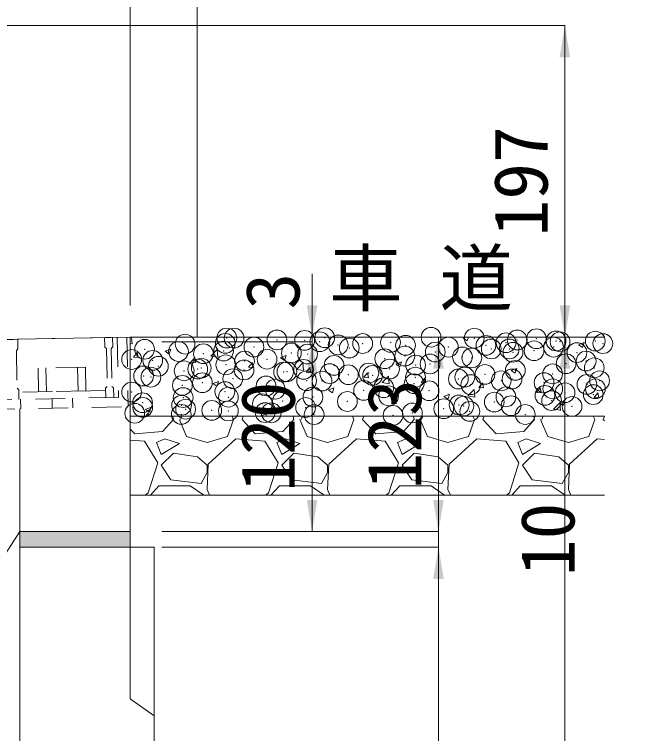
# Model space of a CAD drawing. Units: millimetres at full size. Extents: x 0 to 26200, y 7460 to 13400.
# Drawn here: x 19203 to 19593.6, y 11290.4 to 11745.4 of the extents above; entities that cross this region are included whole.
import ezdxf
from ezdxf.enums import TextEntityAlignment as Align

# ---------------------------------------------------------------- set-up
doc = ezdxf.new("R2010")
doc.units = ezdxf.units.MM
doc.header["$LTSCALE"] = 25
doc.header["$PDMODE"] = 32
doc.header["$PDSIZE"] = 12.5
doc.linetypes.add('USER1', pattern=[1.35, 0.75, -0.6])
doc.layers.add('ハッチング_モルタル', color=30, linetype='Continuous')
doc.layers.add('文字', color=7, linetype='Continuous')
for name, color, linetype, lineweight in [('側溝・本体', 7, 'Continuous', 9), ('基礎', 3, 'Continuous', 20), ('寸法線', 7, 'Continuous', 9), ('引出線', 4, 'Continuous', 9), ('本体', 2, 'Continuous', 20), ('舗装・基礎', 7, 'Continuous', 5), ('ｸﾞﾚｰﾁﾝｸﾞ', 7, 'USER1', 5)]:
    doc.layers.add(name, color=color, linetype=linetype, lineweight=lineweight)
doc.styles.add('ＭＳ ゴシック', font='')
doc.styles.get('ＭＳ ゴシック').set_extended_font_data('MS Gothic')

# ---------------------------------------------------------------- blocks, each defined once
blk = doc.blocks.new('filled_arrow')
at = {"color": 0, "linetype": 'Continuous', "lineweight": -2}
blk.add_solid([(7.5, 1.25), (0, 0), (7.5, -1.25)], dxfattribs=at)

msp = doc.modelspace()

# ---------------------------------------------------------------- hatches: boundary and pattern name
at = {"layer": 'ハッチング_モルタル'}
msp.add_hatch(color=256, dxfattribs=at).paths.add_polyline_path([(19206.34, 11418.28), (19206.34, 11408.28), (19276.34, 11408.28), (19276.34, 11418.28)])

# ---------------------------------------------------------------- linework, layer by layer
at = {"layer": '側溝・本体'}
msp.add_line((19206.34, 11495.88), (19206.34, 11418.28), dxfattribs=at)
at = {"layer": '基礎'}
for p, q in [((19276.34, 11541.28), (19576.34, 11541.28)), ((19276.34, 11491.28), (19576.34, 11491.28)), ((19276.34, 11441.28), (19576.34, 11441.28))]:
    msp.add_line(p, q, dxfattribs=at)
at = {"layer": '寸法線'}
for p, q in [((19276.34, 11561.28), (19276.34, 11997.39)), ((19276.34, 11561.28), (19276.34, 11837.39)), ((19126.34, 11738.28), (19551.34, 11738.28)), ((19551.34, 11738.28), (19551.34, 11541.28)), ((19391.34, 11581.28), (19391.34, 11498.28)), ((19296.34, 11541.28), (19551.34, 11541.28)), ((19296.34, 11541.28), (19391.34, 11541.28)), ((19296.34, 11541.28), (19551.34, 11541.28)), ((19296.34, 11541.28), (19471.34, 11541.28)), ((19296.34, 11538.28), (19391.34, 11538.28)), ((19296.34, 11538.28), (19391.34, 11538.28)), ((19391.34, 11418.28), (19391.34, 11538.28)), ((19471.34, 11541.28), (19471.34, 11418.28)), ((19551.34, 9958.28), (19551.34, 11541.28)), ((19471.34, 11458.28), (19471.34, 11368.28)), ((19296.34, 11418.28), (19391.34, 11418.28)), ((19296.34, 11418.28), (19471.34, 11418.28)), ((19296.34, 11418.28), (19471.34, 11418.28)), ((19296.34, 11408.28), (19471.34, 11408.28)), ((19311.34, 11408.28), (19471.34, 11408.28)), ((19471.34, 11408.28), (19471.34, 9958.28))]:
    msp.add_line(p, q, dxfattribs=at)
at = {"layer": '引出線'}
msp.add_lwpolyline([(19318.72, 11541.28), (19318.72, 11776.84), (19593.56, 11776.84)], dxfattribs=at)
at = {"layer": '本体'}
for p, q in [((19276.34, 11541.28), (19113.12, 11538.4)), ((19276.34, 11418.28), (19276.34, 11541.28)), ((19193.34, 11398.28), (19206.34, 11418.28)), ((19206.34, 10702.32), (19206.34, 11418.28)), ((19276.34, 11418.28), (19206.34, 11418.28)), ((19276.34, 11418.28), (19206.34, 11418.28)), ((19206.34, 11418.28), (19276.34, 11418.28)), ((19276.34, 11312.45), (19276.34, 11418.28)), ((19206.34, 11408.28), (19291.34, 11408.28)), ((19276.34, 11408.28), (19206.34, 11408.28)), ((19276.34, 11408.28), (19206.34, 11408.28)), ((19291.34, 9958.28), (19291.34, 11408.28)), ((19276.34, 11312.45), (19291.34, 11301.78))]:
    msp.add_line(p, q, dxfattribs=at)
at = {"layer": '舗装・基礎'}
for p, q in [((19276.34, 11541.06), (19276.55, 11541.28)), ((19277.58, 11536.96), (19277.08, 11541.28)), ((19487.03, 11540.52), (19489.55, 11538.81)), ((19487.05, 11540.57), (19488.91, 11541.28)), ((19489.56, 11538.81), (19490.38, 11541.28)), ((19560.06, 11536.5), (19563.61, 11537.87)), ((19562.56, 11534.74), (19563.59, 11537.81)), ((19562.73, 11541.27), (19562.74, 11541.28)), ((19562.73, 11541.27), (19565.77, 11541.01)), ((19565.7, 11540.99), (19565.65, 11541.28)), ((19276.34, 11537.17), (19277.59, 11536.98)), ((19298.36, 11532.32), (19301.91, 11533.69)), ((19300.86, 11530.56), (19301.89, 11533.63)), ((19327.29, 11529.25), (19331.25, 11533.38)), ((19331.8, 11528.55), (19331.24, 11533.38)), ((19560.03, 11536.45), (19562.56, 11534.74)), ((19278.28, 11528.56), (19281.32, 11528.3)), ((19278.29, 11528.57), (19280.73, 11531.48)), ((19281.26, 11528.29), (19280.67, 11531.47)), ((19298.33, 11532.27), (19300.86, 11530.56)), ((19327.28, 11529.27), (19331.8, 11528.57)), ((19371.36, 11528.25), (19374.92, 11529.62)), ((19373.87, 11526.5), (19374.9, 11529.57)), ((19314.72, 11525.38), (19317.17, 11528.3)), ((19314.72, 11525.38), (19317.76, 11525.11)), ((19317.69, 11525.1), (19317.11, 11528.28)), ((19351.16, 11522.19), (19353.61, 11525.11)), ((19354.13, 11521.91), (19353.54, 11525.09)), ((19371.34, 11528.2), (19373.87, 11526.5)), ((19381.51, 11520.85), (19385.46, 11524.97)), ((19386.01, 11520.14), (19385.45, 11524.97)), ((19444.34, 11524.13), (19446.87, 11522.43)), ((19444.37, 11524.19), (19447.93, 11525.55)), ((19446.87, 11522.43), (19447.9, 11525.5)), ((19351.16, 11522.19), (19354.2, 11521.92)), ((19381.5, 11520.86), (19386.02, 11520.16)), ((19387.6, 11519), (19390.04, 11521.92)), ((19390.57, 11518.72), (19389.98, 11521.91)), ((19517.35, 11520.06), (19519.88, 11518.36)), ((19517.37, 11520.12), (19520.93, 11521.48)), ((19519.88, 11518.36), (19520.91, 11521.43)), ((19387.6, 11519), (19390.63, 11518.73)), ((19424.03, 11515.81), (19426.48, 11518.73)), ((19424.03, 11515.81), (19427.07, 11515.55)), ((19427, 11515.53), (19426.42, 11518.72)), ((19435.72, 11512.44), (19439.68, 11516.56)), ((19440.23, 11511.73), (19439.67, 11516.56)), ((19460.47, 11512.63), (19462.92, 11515.55)), ((19463.44, 11512.35), (19462.85, 11515.53)), ((19328.65, 11511.82), (19331.18, 11510.11)), ((19328.68, 11511.87), (19332.24, 11513.23)), ((19331.18, 11510.11), (19332.21, 11513.18)), ((19435.72, 11512.45), (19440.23, 11511.75)), ((19460.47, 11512.62), (19463.51, 11512.36)), ((19496.91, 11509.44), (19499.36, 11512.36)), ((19499.88, 11509.16), (19499.29, 11512.34)), ((19401.66, 11507.75), (19404.19, 11506.04)), ((19401.69, 11507.8), (19405.24, 11509.17)), ((19404.19, 11506.04), (19405.22, 11509.11)), ((19489.94, 11504.03), (19493.9, 11508.15)), ((19494.45, 11503.33), (19493.88, 11508.15)), ((19496.91, 11509.44), (19499.94, 11509.17)), ((19533.34, 11506.25), (19535.79, 11509.17)), ((19533.34, 11506.25), (19536.38, 11505.98)), ((19536.31, 11505.97), (19535.73, 11509.15)), ((19569.78, 11503.06), (19572.23, 11505.98)), ((19572.75, 11502.78), (19572.16, 11505.97)), ((19474.67, 11503.68), (19477.19, 11501.97)), ((19474.69, 11503.73), (19478.25, 11505.1)), ((19477.2, 11501.97), (19478.23, 11505.04)), ((19489.93, 11504.05), (19494.45, 11503.35)), ((19569.78, 11503.06), (19572.82, 11502.79)), ((19286, 11495.48), (19289.55, 11496.85)), ((19288.5, 11493.73), (19289.53, 11496.8)), ((19544.16, 11495.62), (19548.11, 11499.74)), ((19547.67, 11499.61), (19550.2, 11497.91)), ((19547.7, 11499.66), (19551.25, 11501.03)), ((19548.66, 11494.92), (19548.1, 11499.74)), ((19550.2, 11497.91), (19551.23, 11500.98)), ((19285.97, 11495.43), (19288.5, 11493.73)), ((19286.11, 11491.28), (19287.78, 11493.27)), ((19288.08, 11491.28), (19287.72, 11493.26)), ((19359, 11491.42), (19362.56, 11492.78)), ((19362.05, 11491.28), (19362.54, 11492.73)), ((19544.15, 11495.64), (19548.66, 11494.94)), ((19303.58, 11489.13), (19296.72, 11481.51)), ((19303.58, 11489.13), (19303.15, 11491.28)), ((19307.39, 11489.13), (19311.96, 11478.46)), ((19308.15, 11489.13), (19309.07, 11491.28)), ((19337.87, 11478.46), (19341.68, 11489.13)), ((19340.69, 11491.28), (19341.68, 11489.13)), ((19347.01, 11489.13), (19347.82, 11491.28)), ((19355.4, 11479.99), (19347.01, 11489.13)), ((19358.98, 11491.36), (19359.1, 11491.28)), ((19379.78, 11489.13), (19372.92, 11481.51)), ((19379.78, 11489.13), (19379.35, 11491.28)), ((19383.59, 11489.13), (19388.16, 11478.46)), ((19384.35, 11489.13), (19385.27, 11491.28)), ((19414.07, 11478.46), (19417.88, 11489.13)), ((19416.89, 11491.28), (19417.88, 11489.13)), ((19423.21, 11489.13), (19424.02, 11491.28)), ((19431.6, 11479.99), (19423.21, 11489.13)), ((19455.98, 11489.13), (19449.12, 11481.51)), ((19455.98, 11489.13), (19455.55, 11491.28)), ((19459.79, 11489.13), (19464.36, 11478.46)), ((19460.55, 11489.13), (19461.47, 11491.28)), ((19490.27, 11478.46), (19494.08, 11489.13)), ((19493.09, 11491.28), (19494.08, 11489.13)), ((19499.41, 11489.13), (19500.22, 11491.28)), ((19507.8, 11479.99), (19499.41, 11489.13)), ((19532.18, 11489.13), (19525.32, 11481.51)), ((19532.18, 11489.13), (19531.75, 11491.28)), ((19535.99, 11489.13), (19540.56, 11478.46)), ((19536.75, 11489.13), (19537.67, 11491.28)), ((19566.47, 11478.46), (19570.28, 11489.13)), ((19569.29, 11491.28), (19570.28, 11489.13)), ((19575.61, 11489.13), (19576.34, 11491.07)), ((19576.34, 11488.34), (19575.61, 11489.13)), ((19279.2, 11479.99), (19276.34, 11483.1)), ((19296.72, 11481.51), (19279.2, 11479.99)), ((19311.96, 11478.46), (19324.92, 11474.65)), ((19324.92, 11474.65), (19337.87, 11478.46)), ((19372.92, 11481.51), (19355.4, 11479.99)), ((19388.16, 11478.46), (19401.12, 11474.65)), ((19401.12, 11474.65), (19414.07, 11478.46)), ((19449.12, 11481.51), (19431.6, 11479.99)), ((19464.36, 11478.46), (19477.32, 11474.65)), ((19477.32, 11474.65), (19490.27, 11478.46)), ((19525.32, 11481.51), (19507.8, 11479.99)), ((19540.56, 11478.46), (19553.52, 11474.65)), ((19553.52, 11474.65), (19566.47, 11478.46)), ((19285.29, 11475.41), (19276.34, 11476.16)), ((19293.67, 11461.7), (19285.29, 11475.41)), ((19298.25, 11476.94), (19292.91, 11474.65)), ((19292.91, 11474.65), (19295.96, 11467.03)), ((19295.96, 11467.03), (19307.39, 11473.89)), ((19307.39, 11473.89), (19298.25, 11476.94)), ((19343.2, 11476.94), (19325.68, 11460.94)), ((19361.49, 11475.41), (19343.2, 11476.94)), ((19369.87, 11461.7), (19361.49, 11475.41)), ((19374.45, 11476.94), (19369.11, 11474.65)), ((19369.11, 11474.65), (19372.16, 11467.03)), ((19372.16, 11467.03), (19383.59, 11473.89)), ((19383.59, 11473.89), (19374.45, 11476.94)), ((19419.4, 11476.94), (19401.88, 11460.94)), ((19437.69, 11475.41), (19419.4, 11476.94)), ((19446.07, 11461.7), (19437.69, 11475.41)), ((19450.65, 11476.94), (19445.31, 11474.65)), ((19445.31, 11474.65), (19448.36, 11467.03)), ((19448.36, 11467.03), (19459.79, 11473.89)), ((19459.79, 11473.89), (19450.65, 11476.94)), ((19495.6, 11476.94), (19478.08, 11460.94)), ((19513.89, 11475.41), (19495.6, 11476.94)), ((19522.27, 11461.7), (19513.89, 11475.41)), ((19526.85, 11476.94), (19521.51, 11474.65)), ((19521.51, 11474.65), (19524.56, 11467.03)), ((19524.56, 11467.03), (19535.99, 11473.89)), ((19535.99, 11473.89), (19526.85, 11476.94)), ((19571.8, 11476.94), (19554.28, 11460.94)), ((19576.34, 11476.56), (19571.8, 11476.94)), ((19303.58, 11467.79), (19295.96, 11460.17)), ((19318.82, 11465.51), (19303.58, 11467.79)), ((19324.92, 11460.17), (19318.82, 11465.51)), ((19379.78, 11467.79), (19372.16, 11460.17)), ((19395.02, 11465.51), (19379.78, 11467.79)), ((19401.12, 11460.17), (19395.02, 11465.51)), ((19455.98, 11467.79), (19448.36, 11460.17)), ((19471.22, 11465.51), (19455.98, 11467.79)), ((19477.32, 11460.17), (19471.22, 11465.51)), ((19532.18, 11467.79), (19524.56, 11460.17)), ((19547.42, 11465.51), (19532.18, 11467.79)), ((19553.52, 11460.17), (19547.42, 11465.51)), ((19287.58, 11442.65), (19293.67, 11461.7)), ((19295.96, 11460.17), (19302.06, 11451.03)), ((19325.68, 11460.94), (19324.92, 11444.93)), ((19324.92, 11455.6), (19324.92, 11460.17)), ((19363.78, 11442.65), (19369.87, 11461.7)), ((19372.16, 11460.17), (19378.26, 11451.03)), ((19401.88, 11460.94), (19401.12, 11444.93)), ((19401.12, 11455.6), (19401.12, 11460.17)), ((19439.98, 11442.65), (19446.07, 11461.7)), ((19448.36, 11460.17), (19454.46, 11451.03)), ((19478.08, 11460.94), (19477.32, 11444.93)), ((19477.32, 11455.6), (19477.32, 11460.17)), ((19516.18, 11442.65), (19522.27, 11461.7)), ((19524.56, 11460.17), (19530.66, 11451.03)), ((19554.28, 11460.94), (19553.52, 11444.93)), ((19553.52, 11455.6), (19553.52, 11460.17)), ((19321.11, 11448.74), (19324.92, 11455.6)), ((19397.31, 11448.74), (19401.12, 11455.6)), ((19473.51, 11448.74), (19477.32, 11455.6)), ((19549.71, 11448.74), (19553.52, 11455.6)), ((19289.09, 11441.28), (19294.44, 11447.22)), ((19294.44, 11447.22), (19314.25, 11447.22)), ((19302.06, 11451.03), (19321.11, 11448.74)), ((19314.25, 11447.22), (19322.83, 11441.28)), ((19365.29, 11441.28), (19370.64, 11447.22)), ((19370.64, 11447.22), (19390.45, 11447.22)), ((19378.26, 11451.03), (19397.31, 11448.74)), ((19390.45, 11447.22), (19399.03, 11441.28)), ((19441.49, 11441.28), (19446.84, 11447.22)), ((19446.84, 11447.22), (19466.65, 11447.22)), ((19454.46, 11451.03), (19473.51, 11448.74)), ((19466.65, 11447.22), (19475.23, 11441.28)), ((19517.69, 11441.28), (19523.04, 11447.22)), ((19523.04, 11447.22), (19542.85, 11447.22)), ((19530.66, 11451.03), (19549.71, 11448.74)), ((19542.85, 11447.22), (19551.43, 11441.28)), ((19285.81, 11441.28), (19287.58, 11442.65)), ((19324.92, 11444.93), (19326.45, 11441.28)), ((19362.01, 11441.28), (19363.78, 11442.65)), ((19401.12, 11444.93), (19402.65, 11441.28)), ((19438.21, 11441.28), (19439.98, 11442.65)), ((19477.32, 11444.93), (19478.85, 11441.28)), ((19514.41, 11441.28), (19516.18, 11442.65)), ((19553.52, 11444.93), (19555.05, 11441.28))]:
    msp.add_line(p, q, dxfattribs=at)
for p in [(19337.4, 11540.62), (19342.01, 11540.62), (19399.38, 11540.85), (19466.65, 11541.17), (19494.01, 11540.57), (19311.01, 11536.81), (19336.44, 11537.26), (19369.13, 11539.47), (19386.66, 11539.17), (19396.25, 11538.33), (19407.86, 11536.27), (19423.37, 11537.18), (19440.99, 11537.92), (19450.49, 11536.04), (19501.38, 11536), (19514.1, 11537.67), (19521.13, 11539.42), (19533.34, 11540.2), (19545.77, 11538.84), (19548.25, 11538.28), (19570.54, 11538.71), (19575.37, 11537.13), (19285.35, 11533.56), (19306.81, 11532.17), (19335.34, 11532.41), (19354.58, 11534.95), (19414.91, 11534.34), (19469.3, 11531.77), (19477.61, 11534.89), (19504.72, 11533.74), (19516.14, 11533.75), (19518.5, 11531.65), (19531.84, 11532.6), (19544.16, 11534.9), (19558.96, 11531.45), (19277.19, 11527.09), (19322.62, 11530.74), (19362.86, 11527.28), (19378.24, 11531.19), (19388.52, 11530.54), (19437.34, 11527.57), (19450.06, 11529.24), (19486.52, 11528.67), (19492.42, 11528.07), (19290.54, 11526.52), (19294.08, 11522.77), (19336.78, 11523.71), (19348.61, 11526.1), (19405.26, 11523.34), (19456.89, 11523.58), (19466.03, 11524.26), (19552.05, 11524.39), (19564.77, 11526.07), (19310.4, 11519.9), (19318.99, 11521.02), (19321.2, 11521.62), (19348.32, 11520.47), (19373.3, 11519.13), (19375.43, 11519.33), (19386.02, 11520.81), (19402.55, 11518.18), (19427.26, 11518.5), (19440.37, 11521.01), (19500.73, 11517.63), (19519.97, 11520.17), (19543.54, 11517.99), (19569.93, 11521.8), (19284.74, 11516.65), (19289.36, 11515.93), (19341.22, 11514.91), (19387.91, 11513.62), (19397.64, 11513.41), (19414.29, 11517.43), (19429.67, 11517.04), (19456.79, 11515.89), (19483.91, 11514.75), (19488.02, 11515.96), (19511.02, 11513.6), (19517.88, 11514.74), (19573.3, 11513.61), (19309.26, 11510.7), (19321.98, 11512.38), (19362.25, 11510.37), (19436.69, 11509.2), (19455.93, 11511.74), (19491.8, 11511.16), (19538.14, 11512.45), (19543.67, 11508.53), (19565.26, 11511.31), (19570.65, 11508.56), (19277.18, 11506.48), (19336.16, 11506.8), (19368.01, 11508.32), (19423.98, 11507.53), (19439.76, 11504.1), (19465.41, 11507.35), (19538.69, 11504.36), (19551.41, 11506.03), (19569.31, 11504.89), (19284.12, 11499.74), (19309.78, 11502.99), (19338.39, 11503.24), (19372.65, 11500.77), (19391.89, 11503.31), (19413.67, 11500.52), (19506.61, 11500.13), (19514.04, 11503.44), (19542.92, 11501.08), (19284.19, 11496.81), (19308.76, 11498.15), (19311.3, 11495.66), (19327.85, 11494.87), (19359.94, 11499.1), (19387.29, 11496.71), (19474.65, 11495.92), (19484.42, 11498.36), (19487.37, 11497.6), (19517.26, 11497.83), (19555.84, 11497.37), (19279.14, 11493.07), (19308.61, 11492.34), (19338.42, 11494.52), (19361.63, 11493.46), (19365.54, 11493.37), (19392.66, 11492.22), (19442.57, 11491.7), (19454.79, 11493.27), (19491.18, 11494.25), (19526.22, 11492.29)]:
    msp.add_point(p, dxfattribs=at)
at = {"layer": 'ｸﾞﾚｰﾁﾝｸﾞ'}
for p, q in [((18981.13, 11535.38), (19274.08, 11541.24)), ((19205.09, 11539.86), (19205.21, 11533.86)), ((19260.08, 11540.96), (19260.2, 11534.96)), ((19265.08, 11541.06), (19265.2, 11535.06)), ((19268.08, 11541.12), (19268.84, 11503.13)), ((19274.08, 11541.24), (19274.96, 11497.25)), ((19205.21, 11533.86), (19204.23, 11532.84)), ((19260.2, 11534.96), (19261.22, 11533.98)), ((19261.22, 11533.98), (19261.7, 11509.99)), ((19265.2, 11535.06), (19264.22, 11534.04)), ((19264.22, 11534.04), (19264.7, 11510.05)), ((19204.23, 11532.84), (19204.71, 11508.85)), ((19247.95, 11522.21), (19217.96, 11521.61)), ((19247.95, 11522.21), (19217.96, 11521.61)), ((19217.96, 11521.61), (19218.26, 11506.62)), ((19217.96, 11521.61), (19218.26, 11506.62)), ((19222.96, 11521.71), (19223.26, 11506.72)), ((19222.96, 11521.71), (19223.26, 11506.72)), ((19242.95, 11522.11), (19243.25, 11507.12)), ((19242.95, 11522.11), (19243.25, 11507.12)), ((19247.95, 11522.21), (19248.25, 11507.22)), ((19247.95, 11522.21), (19248.25, 11507.22)), ((19205.73, 11507.87), (19204.71, 11508.85)), ((19205.85, 11501.87), (19205.73, 11507.87)), ((19260.75, 11507.47), (19205.76, 11506.37)), ((19248.25, 11507.22), (19218.26, 11506.62)), ((19248.25, 11507.22), (19218.26, 11506.62)), ((19260.72, 11508.97), (19261.7, 11509.99)), ((19260.84, 11502.97), (19260.72, 11508.97)), ((19265.72, 11509.07), (19264.7, 11510.05)), ((19265.84, 11503.07), (19265.72, 11509.07)), ((19268.84, 11503.13), (18981.89, 11497.39)), ((19206.85, 11501.89), (19206.97, 11495.89)), ((19206.85, 11501.89), (19206.97, 11495.89)), ((19226.97, 11496.29), (19226.85, 11502.29)), ((19226.97, 11496.29), (19226.85, 11502.29)), ((19239.96, 11496.55), (19239.84, 11502.55)), ((19239.96, 11496.55), (19239.84, 11502.55)), ((18982.01, 11491.39), (19274.96, 11497.25))]:
    msp.add_line(p, q, dxfattribs=at)

# ---------------------------------------------------------------- block references
at = {"layer": '寸法線', "xscale": 2.67, "yscale": 2.67}
for p, rotation in [((19551.34, 11738.28), 270), ((19391.34, 11541.28), 90), ((19551.34, 11541.28), 90), ((19391.34, 11538.28), 270), ((19391.34, 11538.28), 270), ((19471.34, 11541.28), 270), ((19551.34, 11541.28), 270), ((19391.34, 11418.28), 90), ((19471.34, 11418.28), 90), ((19471.34, 11418.28), 90), ((19471.34, 11408.28), 270), ((19471.34, 11408.28), 270)]:
    msp.add_blockref('filled_arrow', p, dxfattribs=dict(at, rotation=rotation))
at = {"layer": '引出線', "xscale": 0.133, "yscale": 0.133, "rotation": 90}
msp.add_blockref('filled_arrow', (19318.72, 11541.28), dxfattribs=at)

# ---------------------------------------------------------------- texts
at = {"layer": '寸法線', "style": 'ＭＳ ゴシック'}
for s, p in [('197', (19523.34, 11639.78)), ('3', (19366.34, 11570.32)), ('120', (19363.34, 11478.28)), ('123', (19443.34, 11479.78)), ('10', (19540.34, 11413.28))]:
    msp.add_text(s, height=34.18, rotation=90, dxfattribs=at).set_placement(p, align=Align.MIDDLE_CENTER)
at = {"layer": '文字', "style": 'ＭＳ ゴシック'}
msp.add_text('車 道', height=34.18, dxfattribs=at).set_placement((19460.27, 11578.57), align=Align.MIDDLE_CENTER)

doc.saveas('drawing.dxf')
